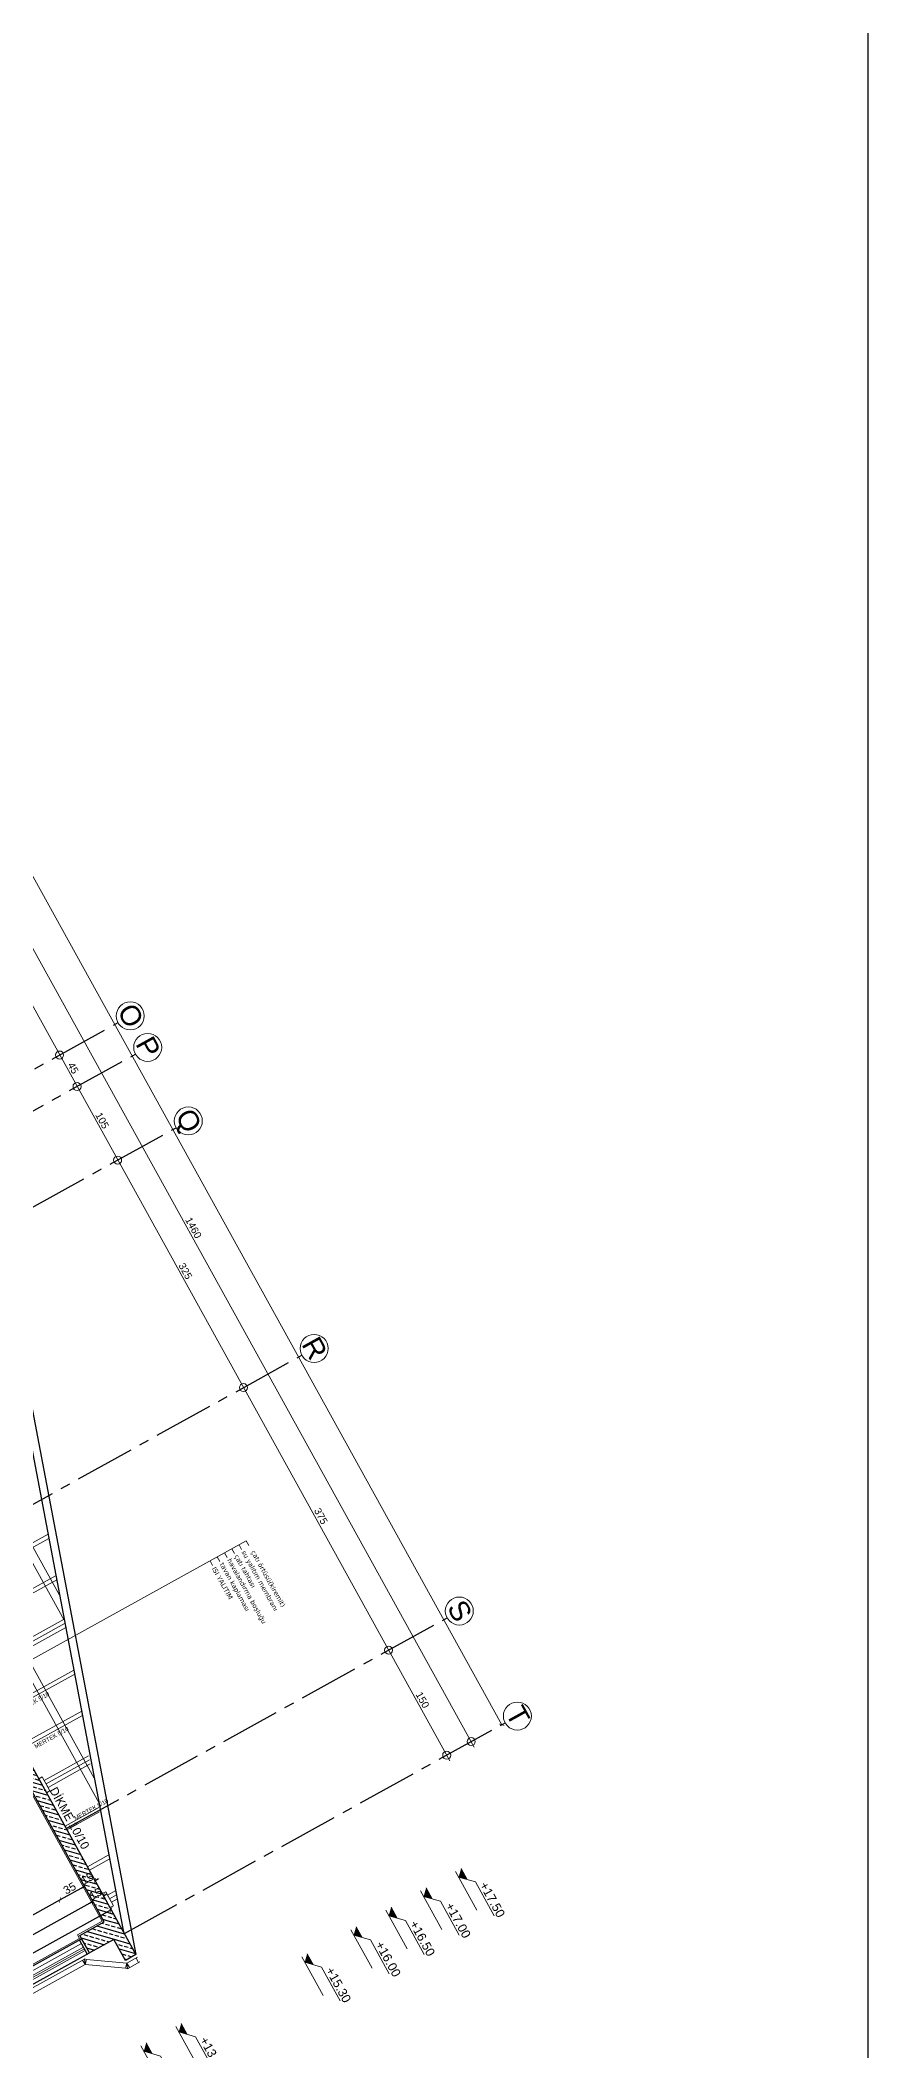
# Model space of a CAD drawing. Header units: millimetres. Extents: x 2232 to 85269, y -3593 to 5869.
# Drawn here: x 6948 to 7206, y 3337 to 3965 of the extents above; entities that cross this region are included whole.
import ezdxf

# ---------------------------------------------------------------- set-up
doc = ezdxf.new("R2010")
doc.units = ezdxf.units.MM
for name, pattern in [('CENTER2', [112.5, 75, -12.5, 12.5, -12.5]), ('DASHDOT2', [12.7, 6.35, -3.175, 0, -3.175]), ('DOTX2', [0.5, 0, -0.5])]:
    doc.linetypes.add(name, pattern=pattern)
for name, color, linetype in [("'YAZI", 7, 'Continuous'), ('GORUNUS', 125, 'Continuous'), ('Standart', 7, 'Continuous'), ('Ölçülendirme', 7, 'Continuous')]:
    doc.layers.add(name, color=color, linetype=linetype)
for name, color, linetype, lineweight in [('aks', 251, 'DASHDOT2', 35), ('DENIZLIK', 8, 'Continuous', 20), ('duvar', 232, 'Continuous', 30), ('FTA KAPI VE PENCERE', 141, 'Continuous', 9), ('iz', 1, 'DOTX2', 20), ('Kesit Duvar', 7, 'Continuous', 35), ('Kiris', 7, 'Continuous', 30), ('Mertek', 137, 'Continuous', 5), ('sıva iç', 21, 'Continuous', 0), ('tefrıs', 34, 'Continuous', 15), ('yazı', 11, 'Continuous', 20), ('çerceve', 4, 'Continuous', 30), ('ölçü iç', 170, 'Continuous', 9), ('ÖLÇÜ İÇ', 7, 'Continuous', 9)]:
    doc.layers.add(name, color=color, linetype=linetype, lineweight=lineweight)
doc.styles.add('arial_1_18', font='arial.ttf', dxfattribs={"height": 0.2})
doc.styles.add('bergkamp', font='verdana.ttf')
doc.styles.get("Standard").update_dxf_attribs({"font": 'arial.ttf'})
doc.dimstyles.new('zulay iç ölçü', dxfattribs={"dimtxt": 10, "dimasz": 5, "dimexe": 0.18, "dimexo": 0, "dimgap": 2, "dimtad": 3, "dimdec": 0, "dimzin": 0, "dimdsep": 46, "dimtxsty": 'Standard', "dimblk": 'ARCHTICK', "dimcen": 0.09, "dimse1": 1, "dimse2": 1, "dimadec": 0, "dimazin": 0, "dimtfac": 1, "dimtdec": 0, "dimtix": 1, "dimtofl": 0, "dimtmove": 0, "dimatfit": 3, "dimldrblk": 'ARCHTICK', "dimfxl": 1, "dimtolj": 1, "dimtzin": 0, "dimarcsym": 0})
pattern_1 = [(45, (0, 0), (-7.071068, 7.071068), []), (45, (7.071, 0), (-7.071068, 7.071068), [5, -2.5])]

# ---------------------------------------------------------------- blocks, each defined once
blk = doc.blocks.new('TYUYT')
at = {"layer": 'tefrıs'}
for p, q in [((970114.4, -353906.3), (970114.4, -353921.3)), ((970120.9, -353908.3), (970114.4, -353908.3)), ((970120.9, -353906.3), (970120.9, -353924)), ((970086, -353963.5), (970114.4, -353921.3)), ((970090.7, -353968), (970119, -353925.9)), ((970114.4, -353921.3), (970120.9, -353921.3)), ((970114.4, -353921.3), (970119, -353925.9)), ((970114.4, -353921.3), (970120.9, -353924)), ((970084.2, -353965.3, 0), (970090.6, -353968.1, 0)), ((970090.6, -353968.1, 0), (970084.2, -353968.1, 0)), ((970084.3, -353965.2), (970084.3, -355214.3, 0)), ((970090.6, -353968.1, 0), (970086, -353963.5, 0)), ((970090.7, -353968), (970090.7, -355211.6, 0))]:
    blk.add_line(p, q, dxfattribs=at)
blk.add_lwpolyline([(970119, -353925.9), (970120.9, -353924)], dxfattribs=at)
at = {"layer": 'tefrıs', "elevation": 0}
blk.add_lwpolyline([(970084.2, -353965.3), (970086, -353963.5)], dxfattribs=at)
blk = doc.blocks.new('dsafsdfd')
at = {"layer": 'yazı'}
blk.add_hatch(color=256, dxfattribs=at).paths.add_polyline_path([(0, 4.9), (-9.8, 4.9), (-4.9, 0)])
for p, q in [((-45.2, 9.8), (-14.7, 9.8)), ((-34.8, 0), (0, 0)), ((-14.7, 9.8), (-4.9, 0)), ((-9.8, 4.9), (0, 4.9))]:
    blk.add_line(p, q, dxfattribs=at)
blk = doc.blocks.new('IDE1091Entity56')
at = {"layer": 'Standart', "linetype": 'Continuous', "lineweight": -3}
h = blk.add_hatch(dxfattribs=at)
h.set_pattern_fill('ANSI33', color=171, scale=40, style=0)
h.set_pattern_definition(pattern_1)
h.paths.add_polyline_path([(4730, 1300), (4705, 1300), (4705, 1350), (4730, 1350)])
blk = doc.blocks.new('IDE1091Entity57')
at = {"layer": 'Standart', "linetype": 'Continuous', "lineweight": -3}
h = blk.add_hatch(dxfattribs=at)
h.set_pattern_fill('ANSI33', color=171, scale=40, style=0)
h.set_pattern_definition(pattern_1)
h.paths.add_polyline_path([(4705, 1335), (4205, 1335), (4205, 1350), (4705, 1350)])
blk = doc.blocks.new('IDE1091Entity63')
at = {"layer": 'Standart', "linetype": 'Continuous', "lineweight": -3}
h = blk.add_hatch(dxfattribs=at)
h.set_pattern_fill('ANSI33', color=171, scale=40, style=0)
h.set_pattern_definition(pattern_1)
h.paths.add_polyline_path([(4760, 1335), (4730, 1335), (4730, 1350), (4760, 1350)])
blk = doc.blocks.new('IDE1091Entity143')
at = {"layer": 'Standart', "color": 159, "linetype": 'Continuous', "lineweight": -3}
blk.add_lwpolyline([(4705, 1300), (4705, 1335)], dxfattribs=at)
blk = doc.blocks.new('IDE1091Entity144')
at = {"layer": 'Standart', "color": 159, "linetype": 'Continuous', "lineweight": -3}
blk.add_lwpolyline([(4730, 1300), (4705, 1300)], dxfattribs=at)
blk = doc.blocks.new('IDE1091Entity146')
at = {"layer": 'Standart', "color": 159, "linetype": 'Continuous', "lineweight": -3}
blk.add_lwpolyline([(4705, 1335), (4205, 1335)], dxfattribs=at)
blk = doc.blocks.new('IDE1091Entity155')
at = {"layer": 'Standart', "color": 159, "linetype": 'Continuous', "lineweight": -3}
blk.add_lwpolyline([(3270, 1350), (4760, 1350)], dxfattribs=at)
blk = doc.blocks.new('IDE1091Entity157')
at = {"layer": 'Standart', "color": 159, "linetype": 'Continuous', "lineweight": -3}
blk.add_lwpolyline([(4760, 1335), (4730, 1335)], dxfattribs=at)
blk = doc.blocks.new('IDE1091Entity158')
at = {"layer": 'Standart', "color": 159, "linetype": 'Continuous', "lineweight": -3}
blk.add_lwpolyline([(4760, 1350), (4760, 1335)], dxfattribs=at)
blk = doc.blocks.new('IDE1091Entity237')
at = {"layer": 'Standart', "color": 159, "linetype": 'Continuous', "lineweight": -3}
blk.add_lwpolyline([(4730, 1335), (4730, 1300)], dxfattribs=at)
blk = doc.blocks.new('tyutyu')
at = {"layer": 'Standart'}
for name in ['IDE1091Entity155', 'IDE1091Entity57', 'IDE1091Entity56', 'IDE1091Entity63', 'IDE1091Entity158', 'IDE1091Entity146', 'IDE1091Entity143', 'IDE1091Entity157', 'IDE1091Entity237', 'IDE1091Entity144']:
    blk.add_blockref(name, (1027426.5, -397512), dxfattribs=at)
blk = doc.blocks.new('TRY')
at = {"layer": 'duvar'}
for points in [[(1246965.7539, -409789.1397), (1246965.7539, -409786.1397), (1246945.7539, -409786.1397), (1246945.7539, -409789.1397)], [(1246965.7539, -409933.1397), (1246965.7539, -409936.1397), (1246945.7539, -409936.1397), (1246945.7539, -409933.1397)]]:
    blk.add_lwpolyline(points, close=True, dxfattribs=at)
at = {"layer": 'FTA KAPI VE PENCERE'}
for p, q in [((1246950.7539, -409930.1397), (1246950.7539, -409789.1397)), ((1246955.7539, -409930.1397), (1246955.7539, -409789.1397)), ((1246960.7539, -409789.1397), (1246955.7539, -409789.1397)), ((1246958.2539, -409925.1397), (1246958.2539, -409789.1397)), ((1246960.7539, -409789.1397), (1246960.7539, -409930.1397)), ((1246965.7539, -409930.1397), (1246950.7539, -409930.1397)), ((1246950.7539, -409933.1397), (1246950.7539, -409930.1397)), ((1246955.7539, -409925.1397), (1246960.7539, -409925.1397)), ((1246965.7539, -409930.1397), (1246965.7539, -409933.1397))]:
    blk.add_line(p, q, dxfattribs=at)
at = {"layer": 'Kesit Duvar'}
blk.add_line((1246945.7539, -409936.1397), (1246965.7539, -409936.1397), dxfattribs=at)
at = {"layer": 'sıva iç'}
for points in [[(1246945.7539, -409936.1397), (1246945.7539, -409789.1397), (1246965.7539, -409789.1397)], [(1246965.7539, -409936.1397), (1246965.7539, -409789.1397), (1246945.7539, -409789.1397)]]:
    blk.add_lwpolyline(points, dxfattribs=at)
blk = doc.blocks.new('_ArchTick')
at = {"color": 0, "linetype": 'ByBlock', "const_width": 0.15}
blk.add_lwpolyline([(-0.5, -0.5), (0.5, 0.5)], dxfattribs=at)
blk = doc.blocks.new('*D2435')
at = {"layer": 'Defpoints', "color": 0, "transparency": 16777216}
for p in [(661197.5, -126478.5), (661197.5, -126493.5), (661204.5, -126493.5)]:
    blk.add_point(p, dxfattribs=at)
at = {"layer": 'ÖLÇÜ İÇ', "color": 0, "lineweight": -2, "transparency": 16777216}
for p, q in [((661204.5, -126478.5), (661204.5, -126473.5)), ((661204.5, -126493.5), (661204.5, -126498.5))]:
    blk.add_line(p, q, dxfattribs=at)
at = {"layer": 'ÖLÇÜ İÇ', "color": 0, "lineweight": -2, "transparency": 16777216, "xscale": 5, "yscale": 5, "zscale": 5}
for p, rotation in [((661204.5, -126478.5), 270), ((661204.5, -126493.5), 90)]:
    blk.add_blockref('_ArchTick', p, dxfattribs=dict(at, rotation=rotation))
at = {"layer": 'ÖLÇÜ İÇ', "color": 0, "transparency": 16777216, "insert": (661197.5, -126486), "char_height": 10, "attachment_point": 5, "rotation": 90}
blk.add_mtext('\\A1;15', dxfattribs=at)
blk = doc.blocks.new('*D2436')
at = {"layer": 'Defpoints', "color": 0, "transparency": 16777216}
for p in [(661197.5, -126493.5), (661177.2, -126528.5), (661204.5, -126528.5)]:
    blk.add_point(p, dxfattribs=at)
at = {"layer": 'ÖLÇÜ İÇ', "color": 0, "lineweight": -2, "transparency": 16777216}
blk.add_line((661204.5, -126493.5), (661204.5, -126528.5), dxfattribs=at)
at = {"layer": 'ÖLÇÜ İÇ', "color": 0, "lineweight": -2, "transparency": 16777216, "xscale": 5, "yscale": 5, "zscale": 5}
for p, rotation in [((661204.5, -126493.5), 90), ((661204.5, -126528.5), 270)]:
    blk.add_blockref('_ArchTick', p, dxfattribs=dict(at, rotation=rotation))
at = {"layer": 'ÖLÇÜ İÇ', "color": 0, "transparency": 16777216, "insert": (661197.5, -126511), "char_height": 10, "attachment_point": 5, "rotation": 90}
blk.add_mtext('\\A1;35', dxfattribs=at)
blk = doc.blocks.new('*D2437')
at = {"layer": 'Defpoints', "color": 0, "transparency": 16777216}
for p in [(661177.2, -126528.5), (661187, -126778.5), (661204.5, -126778.5)]:
    blk.add_point(p, dxfattribs=at)
at = {"layer": 'ÖLÇÜ İÇ', "color": 0, "lineweight": -2, "transparency": 16777216}
blk.add_line((661204.5, -126528.5), (661204.5, -126778.5), dxfattribs=at)
at = {"layer": 'ÖLÇÜ İÇ', "color": 0, "lineweight": -2, "transparency": 16777216, "xscale": 5, "yscale": 5, "zscale": 5}
for p, rotation in [((661204.5, -126528.5), 90), ((661204.5, -126778.5), 270)]:
    blk.add_blockref('_ArchTick', p, dxfattribs=dict(at, rotation=rotation))
at = {"layer": 'ÖLÇÜ İÇ', "color": 0, "transparency": 16777216, "insert": (661197.5, -126653.5), "char_height": 10, "attachment_point": 5, "rotation": 90}
blk.add_mtext('\\A1;250', dxfattribs=at)
blk = doc.blocks.new('*D2438')
at = {"layer": 'Defpoints', "color": 0, "transparency": 16777216}
for p in [(661246.2, -126478.5), (661246.2, -126778.5), (661246.2, -126778.5)]:
    blk.add_point(p, dxfattribs=at)
at = {"layer": 'ÖLÇÜ İÇ', "color": 0, "lineweight": -2, "transparency": 16777216}
blk.add_line((661246.2, -126478.5), (661246.2, -126778.5), dxfattribs=at)
at = {"layer": 'ÖLÇÜ İÇ', "color": 0, "lineweight": -2, "transparency": 16777216, "xscale": 5, "yscale": 5, "zscale": 5}
for p, rotation in [((661246.2, -126478.5), 90), ((661246.2, -126778.5), 270)]:
    blk.add_blockref('_ArchTick', p, dxfattribs=dict(at, rotation=rotation))
at = {"layer": 'ÖLÇÜ İÇ', "color": 0, "transparency": 16777216, "insert": (661239.2, -126628.5), "char_height": 10, "attachment_point": 5, "rotation": 90}
blk.add_mtext('\\A1;300', dxfattribs=at)
blk = doc.blocks.new('*D2439')
at = {"layer": 'Defpoints', "color": 0, "transparency": 16777216}
for p in [(661221, -126478.5), (661178.9, -126493.5), (661226.2, -126493.5)]:
    blk.add_point(p, dxfattribs=at)
at = {"layer": 'ÖLÇÜ İÇ', "color": 0, "lineweight": -2, "transparency": 16777216}
for p, q in [((661226.2, -126478.5), (661226.2, -126473.5)), ((661226.2, -126493.5), (661226.2, -126498.5))]:
    blk.add_line(p, q, dxfattribs=at)
at = {"layer": 'ÖLÇÜ İÇ', "color": 0, "lineweight": -2, "transparency": 16777216, "xscale": 5, "yscale": 5, "zscale": 5}
for p, rotation in [((661226.2, -126478.5), 270), ((661226.2, -126493.5), 90)]:
    blk.add_blockref('_ArchTick', p, dxfattribs=dict(at, rotation=rotation))
at = {"layer": 'ÖLÇÜ İÇ', "color": 0, "transparency": 16777216, "insert": (661219.2, -126486), "char_height": 10, "attachment_point": 5, "rotation": 90}
blk.add_mtext('\\A1;15', dxfattribs=at)
blk = doc.blocks.new('*D2440')
at = {"layer": 'Defpoints', "color": 0, "transparency": 16777216}
for p in [(661178.9, -126493.5), (661226.2, -126778.5), (661226.2, -126778.5)]:
    blk.add_point(p, dxfattribs=at)
at = {"layer": 'ÖLÇÜ İÇ', "color": 0, "lineweight": -2, "transparency": 16777216}
blk.add_line((661226.2, -126493.5), (661226.2, -126778.5), dxfattribs=at)
at = {"layer": 'ÖLÇÜ İÇ', "color": 0, "lineweight": -2, "transparency": 16777216, "xscale": 5, "yscale": 5, "zscale": 5}
for p, rotation in [((661226.2, -126493.5), 90), ((661226.2, -126778.5), 270)]:
    blk.add_blockref('_ArchTick', p, dxfattribs=dict(at, rotation=rotation))
at = {"layer": 'ÖLÇÜ İÇ', "color": 0, "transparency": 16777216, "insert": (661219.2, -126636), "char_height": 10, "attachment_point": 5, "rotation": 90}
blk.add_mtext('\\A1;285', dxfattribs=at)
blk = doc.blocks.new('*D2445')
at = {"layer": 'Defpoints', "color": 0, "transparency": 16777216}
for p in [(661221, -126478.5), (661178.9, -126493.5), (661226.2, -126493.5)]:
    blk.add_point(p, dxfattribs=at)
at = {"layer": 'ÖLÇÜ İÇ', "color": 0, "lineweight": -2, "transparency": 16777216}
for p, q in [((661226.2, -126478.5), (661226.2, -126473.5)), ((661226.2, -126493.5), (661226.2, -126498.5))]:
    blk.add_line(p, q, dxfattribs=at)
at = {"layer": 'ÖLÇÜ İÇ', "color": 0, "lineweight": -2, "transparency": 16777216, "xscale": 5, "yscale": 5, "zscale": 5}
for p, rotation in [((661226.2, -126478.5), 270), ((661226.2, -126493.5), 90)]:
    blk.add_blockref('_ArchTick', p, dxfattribs=dict(at, rotation=rotation))
at = {"layer": 'ÖLÇÜ İÇ', "color": 0, "transparency": 16777216, "insert": (661219.2, -126486), "char_height": 10, "attachment_point": 5, "rotation": 90}
blk.add_mtext('\\A1;15', dxfattribs=at)
blk = doc.blocks.new('*D2446')
at = {"layer": 'Defpoints', "color": 0, "transparency": 16777216}
for p in [(661178.9, -126493.5), (661226.2, -126778.5), (661226.2, -126778.5)]:
    blk.add_point(p, dxfattribs=at)
at = {"layer": 'ÖLÇÜ İÇ', "color": 0, "lineweight": -2, "transparency": 16777216}
blk.add_line((661226.2, -126493.5), (661226.2, -126778.5), dxfattribs=at)
at = {"layer": 'ÖLÇÜ İÇ', "color": 0, "lineweight": -2, "transparency": 16777216, "xscale": 5, "yscale": 5, "zscale": 5}
for p, rotation in [((661226.2, -126493.5), 90), ((661226.2, -126778.5), 270)]:
    blk.add_blockref('_ArchTick', p, dxfattribs=dict(at, rotation=rotation))
at = {"layer": 'ÖLÇÜ İÇ', "color": 0, "transparency": 16777216, "insert": (661219.2, -126636), "char_height": 10, "attachment_point": 5, "rotation": 90}
blk.add_mtext('\\A1;285', dxfattribs=at)
blk = doc.blocks.new('*D2451')
at = {"layer": 'Defpoints', "color": 0, "transparency": 16777216}
for p in [(661221, -126478.5), (661178.9, -126493.5), (661226.2, -126493.5)]:
    blk.add_point(p, dxfattribs=at)
at = {"layer": 'ÖLÇÜ İÇ', "color": 0, "lineweight": -2, "transparency": 16777216}
for p, q in [((661226.2, -126478.5), (661226.2, -126473.5)), ((661226.2, -126493.5), (661226.2, -126498.5))]:
    blk.add_line(p, q, dxfattribs=at)
at = {"layer": 'ÖLÇÜ İÇ', "color": 0, "lineweight": -2, "transparency": 16777216, "xscale": 5, "yscale": 5, "zscale": 5}
for p, rotation in [((661226.2, -126478.5), 270), ((661226.2, -126493.5), 90)]:
    blk.add_blockref('_ArchTick', p, dxfattribs=dict(at, rotation=rotation))
at = {"layer": 'ÖLÇÜ İÇ', "color": 0, "transparency": 16777216, "insert": (661219.2, -126486), "char_height": 10, "attachment_point": 5, "rotation": 90}
blk.add_mtext('\\A1;15', dxfattribs=at)
blk = doc.blocks.new('*D2452')
at = {"layer": 'Defpoints', "color": 0, "transparency": 16777216}
for p in [(661178.9, -126493.5), (661226.2, -126778.5), (661226.2, -126778.5)]:
    blk.add_point(p, dxfattribs=at)
at = {"layer": 'ÖLÇÜ İÇ', "color": 0, "lineweight": -2, "transparency": 16777216}
blk.add_line((661226.2, -126493.5), (661226.2, -126778.5), dxfattribs=at)
at = {"layer": 'ÖLÇÜ İÇ', "color": 0, "lineweight": -2, "transparency": 16777216, "xscale": 5, "yscale": 5, "zscale": 5}
for p, rotation in [((661226.2, -126493.5), 90), ((661226.2, -126778.5), 270)]:
    blk.add_blockref('_ArchTick', p, dxfattribs=dict(at, rotation=rotation))
at = {"layer": 'ÖLÇÜ İÇ', "color": 0, "transparency": 16777216, "insert": (661219.2, -126636), "char_height": 10, "attachment_point": 5, "rotation": 90}
blk.add_mtext('\\A1;285', dxfattribs=at)
blk = doc.blocks.new('*D2454')
at = {"layer": 'Defpoints', "color": 0, "transparency": 16777216}
for p in [(661221, -126478.5), (661178.9, -126493.5), (661226.2, -126493.5)]:
    blk.add_point(p, dxfattribs=at)
at = {"layer": 'ÖLÇÜ İÇ', "color": 0, "lineweight": -2, "transparency": 16777216}
for p, q in [((661226.2, -126478.5), (661226.2, -126473.5)), ((661226.2, -126493.5), (661226.2, -126498.5))]:
    blk.add_line(p, q, dxfattribs=at)
at = {"layer": 'ÖLÇÜ İÇ', "color": 0, "lineweight": -2, "transparency": 16777216, "xscale": 5, "yscale": 5, "zscale": 5}
for p, rotation in [((661226.2, -126478.5), 270), ((661226.2, -126493.5), 90)]:
    blk.add_blockref('_ArchTick', p, dxfattribs=dict(at, rotation=rotation))
at = {"layer": 'ÖLÇÜ İÇ', "color": 0, "transparency": 16777216, "insert": (661219.2, -126486), "char_height": 10, "attachment_point": 5, "rotation": 90}
blk.add_mtext('\\A1;15', dxfattribs=at)
blk = doc.blocks.new('*D2455')
at = {"layer": 'Defpoints', "color": 0, "transparency": 16777216}
for p in [(661178.9, -126493.5), (661226.2, -126778.5), (661226.2, -126778.5)]:
    blk.add_point(p, dxfattribs=at)
at = {"layer": 'ÖLÇÜ İÇ', "color": 0, "lineweight": -2, "transparency": 16777216}
blk.add_line((661226.2, -126493.5), (661226.2, -126778.5), dxfattribs=at)
at = {"layer": 'ÖLÇÜ İÇ', "color": 0, "lineweight": -2, "transparency": 16777216, "xscale": 5, "yscale": 5, "zscale": 5}
for p, rotation in [((661226.2, -126493.5), 90), ((661226.2, -126778.5), 270)]:
    blk.add_blockref('_ArchTick', p, dxfattribs=dict(at, rotation=rotation))
at = {"layer": 'ÖLÇÜ İÇ', "color": 0, "transparency": 16777216, "insert": (661219.2, -126636), "char_height": 10, "attachment_point": 5, "rotation": 90}
blk.add_mtext('\\A1;285', dxfattribs=at)
blk = doc.blocks.new('*D2456')
at = {"layer": 'Defpoints', "color": 0, "transparency": 16777216}
for p in [(661221, -126478.5), (661178.9, -126493.5), (661226.2, -126493.5)]:
    blk.add_point(p, dxfattribs=at)
at = {"layer": 'ÖLÇÜ İÇ', "color": 0, "lineweight": -2, "transparency": 16777216}
for p, q in [((661226.2, -126478.5), (661226.2, -126473.5)), ((661226.2, -126493.5), (661226.2, -126498.5))]:
    blk.add_line(p, q, dxfattribs=at)
at = {"layer": 'ÖLÇÜ İÇ', "color": 0, "lineweight": -2, "transparency": 16777216, "xscale": 5, "yscale": 5, "zscale": 5}
for p, rotation in [((661226.2, -126478.5), 270), ((661226.2, -126493.5), 90)]:
    blk.add_blockref('_ArchTick', p, dxfattribs=dict(at, rotation=rotation))
at = {"layer": 'ÖLÇÜ İÇ', "color": 0, "transparency": 16777216, "insert": (661219.2, -126486), "char_height": 10, "attachment_point": 5, "rotation": 90}
blk.add_mtext('\\A1;15', dxfattribs=at)
blk = doc.blocks.new('*D2457')
at = {"layer": 'Defpoints', "color": 0, "transparency": 16777216}
for p in [(661178.9, -126493.5), (661226.2, -126778.5), (661226.2, -126778.5)]:
    blk.add_point(p, dxfattribs=at)
at = {"layer": 'ÖLÇÜ İÇ', "color": 0, "lineweight": -2, "transparency": 16777216}
blk.add_line((661226.2, -126493.5), (661226.2, -126778.5), dxfattribs=at)
at = {"layer": 'ÖLÇÜ İÇ', "color": 0, "lineweight": -2, "transparency": 16777216, "xscale": 5, "yscale": 5, "zscale": 5}
for p, rotation in [((661226.2, -126493.5), 90), ((661226.2, -126778.5), 270)]:
    blk.add_blockref('_ArchTick', p, dxfattribs=dict(at, rotation=rotation))
at = {"layer": 'ÖLÇÜ İÇ', "color": 0, "transparency": 16777216, "insert": (661219.2, -126636), "char_height": 10, "attachment_point": 5, "rotation": 90}
blk.add_mtext('\\A1;285', dxfattribs=at)
blk = doc.blocks.new('*D2458')
at = {"layer": 'Defpoints', "color": 0, "transparency": 16777216}
for p in [(661221, -126478.5), (661178.9, -126493.5), (661226.2, -126493.5)]:
    blk.add_point(p, dxfattribs=at)
at = {"layer": 'ÖLÇÜ İÇ', "color": 0, "lineweight": -2, "transparency": 16777216}
for p, q in [((661226.2, -126478.5), (661226.2, -126473.5)), ((661226.2, -126493.5), (661226.2, -126498.5))]:
    blk.add_line(p, q, dxfattribs=at)
at = {"layer": 'ÖLÇÜ İÇ', "color": 0, "lineweight": -2, "transparency": 16777216, "xscale": 5, "yscale": 5, "zscale": 5}
for p, rotation in [((661226.2, -126478.5), 270), ((661226.2, -126493.5), 90)]:
    blk.add_blockref('_ArchTick', p, dxfattribs=dict(at, rotation=rotation))
at = {"layer": 'ÖLÇÜ İÇ', "color": 0, "transparency": 16777216, "insert": (661219.2, -126486), "char_height": 10, "attachment_point": 5, "rotation": 90}
blk.add_mtext('\\A1;15', dxfattribs=at)
blk = doc.blocks.new('*D2459')
at = {"layer": 'Defpoints', "color": 0, "transparency": 16777216}
for p in [(661178.9, -126493.5), (661226.2, -126778.5), (661226.2, -126778.5)]:
    blk.add_point(p, dxfattribs=at)
at = {"layer": 'ÖLÇÜ İÇ', "color": 0, "lineweight": -2, "transparency": 16777216}
blk.add_line((661226.2, -126493.5), (661226.2, -126778.5), dxfattribs=at)
at = {"layer": 'ÖLÇÜ İÇ', "color": 0, "lineweight": -2, "transparency": 16777216, "xscale": 5, "yscale": 5, "zscale": 5}
for p, rotation in [((661226.2, -126493.5), 90), ((661226.2, -126778.5), 270)]:
    blk.add_blockref('_ArchTick', p, dxfattribs=dict(at, rotation=rotation))
at = {"layer": 'ÖLÇÜ İÇ', "color": 0, "transparency": 16777216, "insert": (661219.2, -126636), "char_height": 10, "attachment_point": 5, "rotation": 90}
blk.add_mtext('\\A1;285', dxfattribs=at)
blk = doc.blocks.new('IDE941Entity3926')
at = {"layer": 'Ölçülendirme', "color": 1, "linetype": 'Continuous', "lineweight": 5}
for points in [[(3262, 2723), (4738, 2723)], [(3262, 2688), (4738, 2688)]]:
    blk.add_lwpolyline(points, dxfattribs=at)
for centre in [(3270, 2723), (4730, 2723), (3270, 2688), (3730, 2688), (3775, 2688), (3880, 2688), (4205, 2688), (4580, 2688), (4730, 2688)]:
    blk.add_circle(centre, 5, dxfattribs=at)
at = {"layer": 'Ölçülendirme', "color": 1, "linetype": 'Continuous', "lineweight": 5, "style": 'arial_1_18'}
for s, p in [('1460', (3986, 2725.5)), ('460', (3489.5, 2690.5)), ('45', (3745.5, 2690.5)), ('105', (3817, 2690.5)), ('325', (4032, 2690.5)), ('375', (4382, 2690.5)), ('150', (4644.5, 2690.5))]:
    blk.add_text(s, height=9, dxfattribs=at).set_placement(p)
blk = doc.blocks.new('*D2485')
at = {"layer": 'Defpoints', "color": 0, "transparency": 16777216}
for p in [(1236851.2, -408550.2), (1236851.2, -408550.2), (1241581.2, -408550.2)]:
    blk.add_point(p, dxfattribs=at)
at = {"layer": 'ÖLÇÜ İÇ', "color": 0, "lineweight": -2, "transparency": 16777216}
blk.add_line((1241581.2, -408550.2), (1236851.2, -408550.2), dxfattribs=at)
at = {"layer": 'ÖLÇÜ İÇ', "color": 0, "lineweight": -2, "transparency": 16777216, "xscale": 5, "yscale": 5, "zscale": 5, "rotation": 180}
blk.add_blockref('_ArchTick', (1236851.2, -408550.2), dxfattribs=at)
at = {"layer": 'ÖLÇÜ İÇ', "color": 0, "lineweight": -2, "transparency": 16777216, "xscale": 5, "yscale": 5, "zscale": 5}
blk.add_blockref('_ArchTick', (1241581.2, -408550.2), dxfattribs=at)
at = {"layer": 'ÖLÇÜ İÇ', "color": 0, "transparency": 16777216, "insert": (1239216.2, -408543.2), "char_height": 10, "attachment_point": 5}
blk.add_mtext('\\A1;4730', dxfattribs=at)
blk = doc.blocks.new('DFGFDGHN')
at = {"layer": 'ÖLÇÜ İÇ'}
for base, p1, p2, picture, middle in [((661226.2, -126493.5), (661221, -126478.5), (661178.9, -126493.5), '*D2439', (661219.2, -126486)), ((661226.2, -126493.5), (661221, -126478.5), (661178.9, -126493.5), '*D2445', (661219.2, -126486)), ((661226.2, -126493.5), (661221, -126478.5), (661178.9, -126493.5), '*D2451', (661219.2, -126486)), ((661226.2, -126493.5), (661221, -126478.5), (661178.9, -126493.5), '*D2454', (661219.2, -126486)), ((661226.2, -126493.5), (661221, -126478.5), (661178.9, -126493.5), '*D2456', (661219.2, -126486)), ((661226.2, -126493.5), (661221, -126478.5), (661178.9, -126493.5), '*D2458', (661219.2, -126486)), ((661204.5, -126493.5), (661197.5, -126478.5), (661197.5, -126493.5), '*D2435', (661197.5, -126486)), ((661246.2, -126778.5), (661246.2, -126478.5), (661246.2, -126778.5), '*D2438', (661239.2, -126628.5)), ((661204.5, -126528.5), (661197.5, -126493.5), (661177.2, -126528.5), '*D2436', (661197.5, -126511)), ((661204.5, -126778.5), (661177.2, -126528.5), (661187, -126778.5), '*D2437', (661197.5, -126653.5))]:
    dim = blk.add_linear_dim(base=base, p1=p1, p2=p2, angle=90, dimstyle='zulay iç ölçü', dxfattribs=at)
    dim.commit()
    dim.dimension.update_dxf_attribs({"geometry": picture, "text_midpoint": middle})
for picture in ['*D2440', '*D2446', '*D2452', '*D2455', '*D2457', '*D2459']:
    dim = blk.add_linear_dim(base=(661226.2, -126778.5), p1=(661178.9, -126493.5), p2=(661226.2, -126778.5), angle=90, dimstyle='zulay iç ölçü', override={"dimtmove": 1}, dxfattribs=at)
    dim.commit()
    dim.dimension.update_dxf_attribs({"geometry": picture, "text_midpoint": (661219.2, -126636)})
blk = doc.blocks.new('TTRYRTY')
at = {"layer": 'aks', "color": 251, "linetype": 'CENTER2', "lineweight": -3}
for points in [[(1240581.2, -409089.5), (1240581.2, -408545.4)], [(1240626.2, -409089.5), (1240626.2, -408545.4)], [(1240731.2, -409089.5), (1240731.2, -408545.4)], [(1241056.2, -409089.5), (1241056.2, -408545.4)], [(1241431.2, -409089.5), (1241431.2, -408545.4)], [(1241581.2, -409089.5), (1241581.2, -408545.4)]]:
    blk.add_lwpolyline(points, dxfattribs=at)
at = {"layer": 'aks', "color": 30, "linetype": 'Continuous', "lineweight": 5}
for centre in [(1240581.2, -408527.9), (1240626.2, -408527.9), (1240731.2, -408527.9), (1241056.2, -408527.9), (1241431.2, -408527.9), (1241581.2, -408527.9)]:
    blk.add_circle(centre, 17.5, dxfattribs=at)
at = {"layer": 'DENIZLIK'}
for p, q in [((1241206, -408966.7, 1163.8), (1241206, -409084.6, 1163.8)), ((1241370.1, -409022.6, 1163.8), (1241370.1, -409084.6, 1163.8)), ((1241534.1, -409074.5, 1163.8), (1241534.1, -409084.6, 1163.8))]:
    blk.add_line(p, q, dxfattribs=at)
at = {"layer": 'DENIZLIK', "elevation": 1163.8}
for points in [[(1241211, -408968.4), (1241211, -409084.6), (1241201, -409084.6), (1241201, -408965.1)], [(1241375.1, -409024.2), (1241375.1, -409084.6), (1241365.1, -409084.6), (1241365.1, -409021)], [(1241539.1, -409076.1), (1241539.1, -409084.6), (1241529.1, -409084.6), (1241529.1, -409072.8)]]:
    blk.add_lwpolyline(points, dxfattribs=at)
for points in [[(1241360.1, -409084.6), (1241380.1, -409084.6), (1241380.1, -409089.6), (1241360.1, -409089.6)], [(1241524.1, -409084.6), (1241544.1, -409084.6), (1241544.1, -409089.6), (1241524.1, -409089.6)]]:
    blk.add_lwpolyline(points, close=True, dxfattribs=at)
at = {"layer": 'duvar'}
for p, q in [((1241561.2, -409389.5), (1241561.2, -409139.5)), ((1241581.2, -409389.5), (1241581.2, -409139.5))]:
    blk.add_line(p, q, dxfattribs=at)
at = {"layer": 'GORUNUS', "lineweight": 30}
for points in [[(1236821.2, -409089.5), (1237582.6, -408839.3), (1240849.8, -408839.3), (1241611.2, -409089.5)], [(1236853.2, -409089.5), (1237584.2, -408849.3), (1240848.2, -408849.3), (1241579.2, -409089.5)]]:
    blk.add_lwpolyline(points, dxfattribs=at)
at = {"layer": 'iz', "ltscale": 50}
blk.add_line((1241581.2, -409089.5), (1236851.2, -409089.5), dxfattribs=at)
at = {"layer": 'Mertek'}
for points, elevation in [([(1241098.4, -408931.3), (1241098.4, -409089.5)], 1794.9), ([(1241103.4, -409089.5), (1241103.4, -408933)], 1794.9), ([(1241148.3, -408947.7), (1241148.3, -409089.5)], 1794.9), ([(1241153.3, -409089.5), (1241153.3, -408949.4)], 1794.9), ([(1241262.5, -408985.3), (1241262.5, -409089.5)], 1794.9), ([(1241267.5, -409089.5), (1241267.5, -408987)], 1794.9), ([(1241312.3, -409001.7), (1241312.3, -409089.5)], 1794.9), ([(1241317.3, -409089.5), (1241317.3, -409003.4)], 1794.9), ([(1241427.9, -409041.3), (1241427.9, -409089.5)], 532.6), ([(1241432.9, -409089.5), (1241432.9, -409042.9)], 532.6), ([(1241485.7, -409059.7), (1241485.7, -409089.5)], -98.5), ([(1241490.7, -409089.5), (1241490.7, -409061.3)], -98.5)]:
    blk.add_lwpolyline(points, dxfattribs=dict(at, elevation=elevation))
at = {"layer": 'sıva iç', "elevation": 1163.8}
for points in [[(1240141.2, -408955.6), (1241171.7, -408955.6)], [(1240141.2, -408965.6), (1241202.1, -408965.6)], [(1240141.2, -409028.4), (1241393, -409028.4)], [(1240141.2, -409038.4), (1241423.4, -409038.4)]]:
    blk.add_lwpolyline(points, dxfattribs=at)
at = {"layer": 'sıva iç'}
blk.add_lwpolyline([(1241559.2, -409141.5), (1241554.2, -409141.5), (1241554.2, -409106.5), (1241178.2, -409106.5), (1241178.2, -409387.5), (1241559.2, -409387.5)], close=True, dxfattribs=at)
at = {"layer": 'yazı'}
for p, q in [((1241232.1, -408718.4, 0.4), (1241225.4, -408718.4, 0.4)), ((1241225.4, -409089.5), (1241225.4, -408718.4, 0.4)), ((1241232.1, -408728.8, 0.4), (1241225.4, -408728.8, 0.4)), ((1241232.1, -408739.2, 0.4), (1241225.4, -408739.2, 0.4)), ((1241232.1, -408749.5, 0.4), (1241225.4, -408749.5, 0.4)), ((1241232.1, -408759.9, 0.4), (1241225.4, -408759.9, 0.4)), ((1241232.1, -408770.3, 0.4), (1241225.4, -408770.3, 0.4))]:
    blk.add_line(p, q, dxfattribs=at)
at = {"layer": 'duvar', "xscale": -1.584000000031665, "yscale": 1.584000000031665, "zscale": 1.584000000031665}
for p in [(1241713.9, -408689.5), (1241713.9, -408739.5), (1241713.9, -408789.5), (1241713.9, -408839.5), (1241713.9, -408909.5), (1241713.9, -409089.5), (1241713.9, -409139.5)]:
    blk.add_blockref('dsafsdfd', p, dxfattribs=at)
at = {"layer": 'Kiris'}
for name, p in [('tyutyu', (209424.7, -12927.5)), ('TYUYT', (271500.6, -55183.2))]:
    blk.add_blockref(name, p, dxfattribs=at)
at = {"layer": 'Standart'}
blk.add_blockref('IDE941Entity3926', (1236851.2, -411316.9), dxfattribs=at)
at = {"layer": 'sıva iç'}
blk.add_blockref('TRY', (-5384.6, 646.6), dxfattribs=at)
at = {"layer": 'ölçü iç', "lineweight": 30}
blk.add_blockref('DFGFDGHN', (580301, -282611), dxfattribs=at)
at = {"layer": "'YAZI", "char_height": 4.8, "attachment_point": 7, "rotation": 90}
for insert in [(1241275.6, -409084.7, 2110.2), (1241325.4, -409084.7, 2110.2), (1241428, -409084.7, 2110.2)]:
    blk.add_mtext_dynamic_manual_height_columns('\\A1;\\pxqc;{\\fBahnschrift SemiLight|b0|i0|c162|p34;\\H1.125x;MERTEK 5/10}', width=68.058, gutter_width=25, heights=[0], dxfattribs=dict(at, insert=insert))
at = {"layer": "'YAZI", "insert": (1241353.7, -409074.2, 1163.8), "char_height": 9.6, "attachment_point": 1}
blk.add_mtext_dynamic_manual_height_columns('\\A1;\\pxqc;{\\fBahnschrift SemiLight|b0|i0|c162|p34;\\H1.125x;DİKME 10/10}', width=136.115, gutter_width=50, heights=[0], dxfattribs=at)
at = {"layer": 'aks', "color": 1, "linetype": 'Continuous', "lineweight": 5, "style": 'arial_1_18'}
for s, p in [('O', (1240567.6, -408539.6)), ('P', (1240614.6, -408539.6)), ('Q', (1240717.6, -408539.6)), ('R', (1241043.6, -408539.6)), ('S', (1241419.6, -408539.6)), ('T', (1241570.5, -408539.6))]:
    blk.add_text(s, height=25, dxfattribs=at).set_placement(p)
at = {"layer": 'yazı'}
for s, p in [('+17.50', (1241742.8, -408671.8)), ('+17.00', (1241744.7, -408721.8)), ('+16.50', (1241742.8, -408771.8)), ('+16.00', (1241744.7, -408821.8)), ('+15.30', (1241742.8, -408891.8)), ('+13.50', (1241742.8, -409071.8))]:
    blk.add_text(s, height=11.14, dxfattribs=at).set_placement(p)
at = {"layer": 'yazı', "style": 'bergkamp'}
for s, p in [('su yalıtım membranı', (1241234.9, -408730.7, 0.4)), ('çatı tahtası', (1241234.9, -408741.1, 0.4)), ('çatı örtüsü(kiremit)', (1241240.5, -408720.3, 0.4)), ('tavan kaplaması ', (1241234.9, -408761.8, 0.4)), ('havalandırma boşluğu', (1241234.9, -408751.3, 0.4)), ('ISI YALITIM', (1241234.8, -408773.2, 0.4))]:
    blk.add_text(s, height=6, dxfattribs=at).set_placement(p)
at = {"layer": 'ÖLÇÜ İÇ', "color": 1}
dim = blk.add_linear_dim(base=(1236851.2, -408550.2), p1=(1241581.2, -408550.2), p2=(1236851.2, -408550.2), dimstyle='zulay iç ölçü', dxfattribs=at)
dim.commit()
dim.dimension.update_dxf_attribs({"geometry": '*D2485', "text_midpoint": (1239216.2, -408543.2)})
blk = doc.blocks.new('RRRR')
at = {"layer": 'sıva iç', "rotation": 298.9508757840127}
blk.add_blockref('TTRYRTY', (892692.8, 843877.3), dxfattribs=at)

msp = doc.modelspace()

# ---------------------------------------------------------------- linework, layer by layer
at = {"layer": 'çerceve'}
msp.add_lwpolyline([(7206.46, 1389.19), (3352.36, 1388.75), (3352.36, 5851.25), (7206.46, 5851.25)], close=True, dxfattribs=at)

# ---------------------------------------------------------------- block references
at = {"layer": 'ÖLÇÜ İÇ', "xscale": 0.25, "yscale": 0.25, "zscale": 0.25}
msp.add_blockref('RRRR', (-276957.06, 113516.85), dxfattribs=at)

doc.saveas('drawing.dxf')
